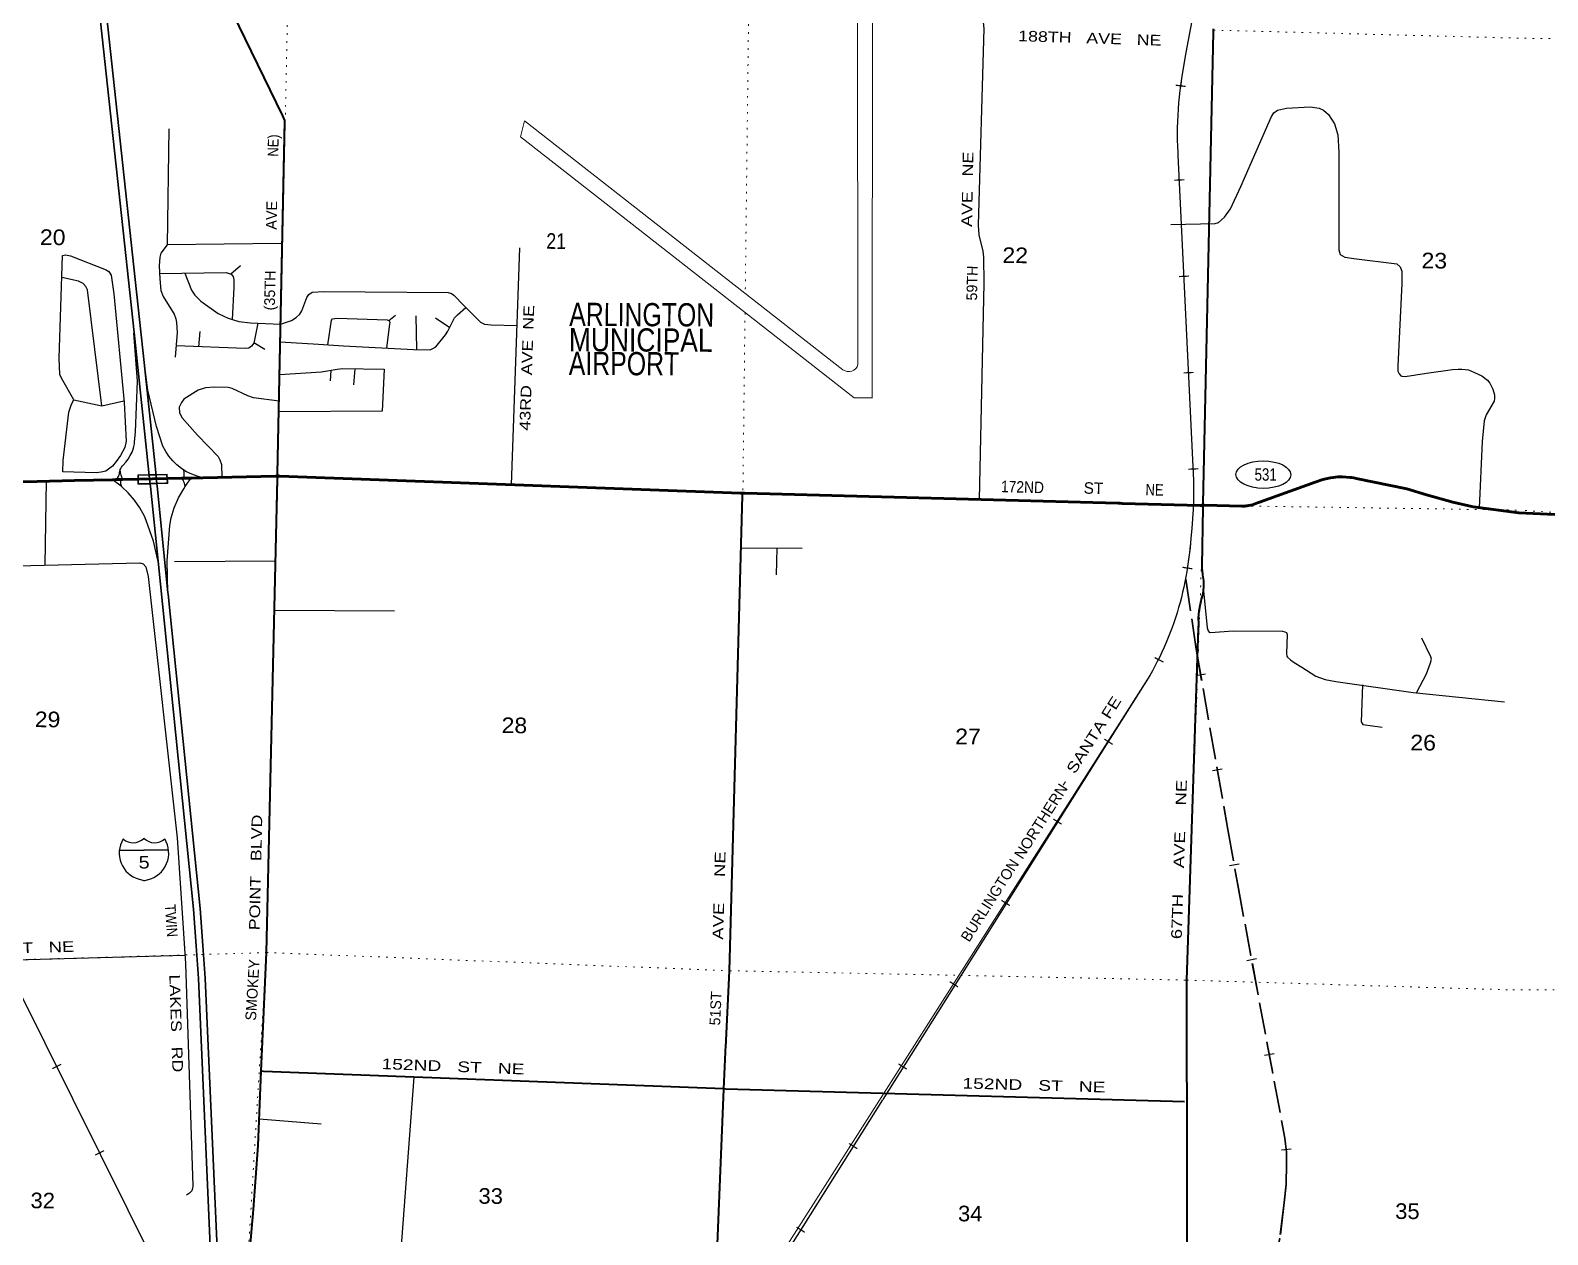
# Model space of a CAD drawing. Header units: feet. Extents: x -493433 to -244333, y 184684 to 373072.
# Drawn here: x -293529 to -276413, y 233011 to 246588 of the extents above; entities that cross this region are included whole.
import ezdxf
from ezdxf.enums import TextEntityAlignment as Align

# ---------------------------------------------------------------- set-up
doc = ezdxf.new("R2010")
doc.units = ezdxf.units.FT
doc.header["$LTSCALE"] = 60
doc.linetypes.add('DOTTED', pattern=[1.5, 0.3, -1.2])
doc.linetypes.add('LONG_DASHED', pattern=[7.5, 6, -1.5])
for name, color, linetype, lineweight in [('15', 7, 'Continuous', 25), ('17', 7, 'Continuous', 25), ('18', 7, 'Continuous', 35), ('19', 7, 'Continuous', 25), ('23', 7, 'Continuous', 70), ('26', 7, 'Continuous', 40), ('27', 7, 'Continuous', 13), ('29', 7, 'Continuous', 25), ('30', 7, 'Continuous', 13), ('34', 7, 'Continuous', 13), ('36', 7, 'Continuous', 13), ('55', 7, 'Continuous', 13), ('63', 7, 'Continuous', 25), ('7', 7, 'DOTTED', 13)]:
    doc.layers.add(name, color=color, linetype=linetype, lineweight=lineweight)

msp = doc.modelspace()

# ---------------------------------------------------------------- linework, layer by layer
at = {"layer": '15'}
for p, q in [((-292250.17, 237478.25), (-292247.27, 237481.16)), ((-292244.1, 237478.78), (-292247.53, 237481.16)), ((-292522.88, 237346.78), (-292246.47, 237346.78)), ((-292246.47, 237001.2), (-292310.36, 237019.16)), ((-292247, 237000.94), (-292183.37, 237019.68))]:
    msp.add_line(p, q, dxfattribs=at)
msp.add_lwpolyline([(-291971.11, 237346.78), (-292247, 237346.78), (-292246.47, 237346.78)], dxfattribs=at)
for centre, radius, start, end in [((-292220.25, 237311.68), 306.13, 148.44437, 254.43384), ((-292368.85, 237594.28), 165.66, 227.34234, 315.81169), ((-292125.16, 237594.28), 165.66, 224.18862, 312.69408), ((-292273.76, 237311.68), 306.13, 283.08087, 31.62483)]:
    msp.add_arc(centre, radius, start, end, dxfattribs=at)
at = {"layer": '17'}
msp.add_ellipse((-279619.94, 241579.36), major_axis=(-309.24, 1), ratio=0.500121, dxfattribs=at)
at = {"layer": '18'}
for p, q in [((-292357.17, 243180.25), (-292859.63, 247833.25)), ((-291974.46, 240231.72), (-291976.41, 240250.87))]:
    msp.add_line(p, q, dxfattribs=at)
for points in [[(-292256.77, 242949.42), (-292282.02, 243188.28), (-292702.51, 247082.29)], [(-292088.19, 240602.42), (-292174.28, 241447.27), (-292176.98, 241473.72), (-292190.38, 241602.7), (-292357.17, 243180.25)], [(-291976.41, 240250.87), (-292098.43, 241448.42), (-292101.2, 241475.56), (-292114.6, 241604.71), (-292256.77, 242949.42)], [(-291435.76, 231414.24), (-291632.64, 235899.28), (-291656.86, 236265.93), (-291688.63, 236680.99), (-292088.19, 240602.42)], [(-291357, 231413.21), (-291557.17, 235903.45), (-291581.48, 236271.31), (-291613.35, 236687.71), (-291974.46, 240231.72)]]:
    msp.add_lwpolyline(points, dxfattribs=at)
at = {"layer": '19'}
for points in [[(-292514.73, 241635.61), (-292509.06, 241649.01), (-292501.39, 241662.86), (-292492.32, 241675.84), (-292481.94, 241687.8), (-292452, 241719.5), (-292424.61, 241755.24), (-292401.11, 241793.65), (-292381.76, 241834.31), (-292366.76, 241876.76), (-292362.26, 241895.55), (-292354.96, 241926.08), (-292353.01, 241945.55), (-292341.4, 242061.82), (-292321.75, 242631.76), (-292360.03, 243175.64), (-292357.17, 243180.25)], [(-291797.35, 241631.34), (-291823.88, 241648.1), (-291875.84, 241689.12), (-291923.23, 241735.35), (-291965.52, 241786.28), (-292002.27, 241841.36), (-292033.05, 241899.97), (-292105, 242120.95), (-292202.57, 242531.1), (-292253.5, 242924.21), (-292256.77, 242949.42)], [(-292496.34, 241442.03), (-292503.47, 241448.74), (-292589.29, 241514.12), (-292601.5, 241522.55)], [(-292565.52, 241523.45), (-292563.7, 241524.82), (-292555.36, 241531.97), (-292547.82, 241539.95), (-292541.15, 241548.68), (-292535.43, 241558.06), (-292530.72, 241567.98), (-292527.08, 241578.34), (-292524.54, 241589.03), (-292523.41, 241599.36), (-292522.86, 241603.74), (-292519.85, 241619.28), (-292515.23, 241634.43), (-292514.73, 241635.61)], [(-292487.86, 241525.3), (-292494.6, 241543.08), (-292496.69, 241549.39), (-292504.42, 241572.79), (-292511.08, 241603.36), (-292514.73, 241635.61)], [(-292496.34, 241442.03), (-292501.15, 241452.51), (-292504.78, 241463.26), (-292507.28, 241474.33), (-292508.6, 241485.6), (-292508.74, 241496.95), (-292508.51, 241499.39), (-292507.69, 241508.24), (-292505.46, 241519.37), (-292504.06, 241524.99)], [(-291782.11, 241444.6), (-291785.14, 241464.63), (-291789.54, 241481.91), (-291795.72, 241498.63), (-291802.57, 241512.52), (-291803.61, 241514.62), (-291813.14, 241529.69), (-291819.02, 241538.65)], [(-291794.94, 241539.19), (-291794.02, 241550.65), (-291792.5, 241569.64), (-291793.25, 241599.84), (-291793.9, 241604.8), (-291797.35, 241631.34)], [(-291581.55, 241543.96), (-291582.31, 241544.11), (-291646.47, 241560.45), (-291708.56, 241583.41), (-291767.91, 241612.73), (-291797.35, 241631.34)], [(-291782.11, 241444.6), (-291729.12, 241519.13), (-291711.43, 241541.06)], [(-292088.19, 240602.42), (-292091.38, 240616.13), (-292140.97, 240829.62), (-292221.01, 241061), (-292241.37, 241109.62), (-292293.18, 241204.25), (-292354.6, 241292.95), (-292424.95, 241374.75), (-292496.34, 241442.03)], [(-291976.41, 240250.87), (-291985.55, 240606.9), (-291953.94, 241005.96), (-291941.71, 241091.12), (-291905.71, 241205.91), (-291857.91, 241316.3), (-291798.83, 241421.09), (-291782.11, 241444.6)], [(-291974.46, 240231.72), (-291975.92, 240231.72), (-291976.41, 240250.87)]]:
    msp.add_lwpolyline(points, dxfattribs=at)
at = {"layer": '23'}
msp.add_line((-292504.06, 241524.99), (-292487.86, 241525.3), dxfattribs=at)
for points in [[(-292601.5, 241522.55), (-293029.34, 241511.86), (-293450.08, 241500.94), (-296057.06, 241453.33), (-298753.93, 241482.3), (-300269.56, 241519.1), (-300284.68, 241519.47), (-300319.56, 241520), (-301565.37, 241538.79), (-301590.95, 241539.18)], [(-292601.5, 241522.55), (-292565.52, 241523.45), (-292504.06, 241524.99)], [(-292487.86, 241525.3), (-291979.83, 241535.06), (-291819.02, 241538.65), (-291794.94, 241539.19)], [(-291794.94, 241539.19), (-291711.43, 241541.06), (-291581.55, 241543.96)], [(-291581.55, 241543.96), (-290764, 241562.24), (-290730.13, 241563)], [(-285493.03, 241370.33), (-285518.03, 241370.15), (-290714, 241562.94), (-290730.13, 241563)], [(-276739.27, 241149.47), (-277252.58, 241216.14), (-277481.7, 241270.72), (-277778.75, 241351.97), (-278001.97, 241418.93), (-278574.33, 241536.44), (-278599.29, 241541.56), (-278624.33, 241545.43), (-278642.4, 241548.22), (-278726.02, 241554.39), (-278774.41, 241552.88), (-278863.01, 241542.92), (-278950.09, 241523.75), (-279034.68, 241495.58), (-279651.89, 241271.37), (-279685.53, 241259.84), (-279744.02, 241240.75), (-279804.2, 241227.87), (-279812.73, 241226.76), (-279829.73, 241224.54), (-279862.73, 241225.25), (-280281.13, 241234.22), (-280306.13, 241232.51)], [(-280306.13, 241232.51), (-280331.13, 241233.14), (-281213.5, 241255.49), (-281238.5, 241256.12), (-281263.5, 241257.89), (-285468.03, 241368.6), (-285493.03, 241370.33)], [(-273515.15, 241047.73), (-273541.66, 241048.09), (-275030.7, 241068.22), (-276739.27, 241149.47)]]:
    msp.add_lwpolyline(points, dxfattribs=at)
at = {"layer": '26'}
for points in [[(-290730.13, 241563), (-290739.64, 241587.05), (-290658.47, 245573.04), (-290667.59, 245597.15), (-290680.17, 245623.04), (-291315.82, 246930.57)], [(-280306.13, 241232.51), (-280297.84, 241257.51), (-280182.77, 246568.46), (-280181.94, 246606.65)], [(-290923.57, 234852.64), (-290864.93, 236192.2), (-290864.87, 236193.66), (-290739.59, 241537.05), (-290730.13, 241563)], [(-285705.32, 234653.45), (-285681.78, 235150.62), (-285680.6, 235175.62), (-285679.16, 235200.62), (-285641.11, 235987.02), (-285493.72, 241345.33), (-285493.03, 241370.33)], [(-280475.4, 231274.09), (-280481.45, 235880.27), (-280350.88, 239853.32), (-280349.45, 239897.01), (-280349.63, 239903.32), (-280351.31, 239961.67), (-280345.16, 240042.59), (-280330.59, 240122.43), (-280323.36, 240148.67), (-280318.08, 240173.67), (-280310.4, 240198.67), (-280303.56, 240220.93), (-280294.06, 240269.45), (-280289.69, 240318.69), (-280290.48, 240368.12), (-280291.59, 240381.51), (-280303.97, 240450.2), (-280307.43, 240497.13), (-280309.15, 240522.26), (-280308.73, 240547.13), (-280297.75, 241207.51), (-280306.13, 241232.51)], [(-291153.68, 231410.56), (-291140.2, 231836.08), (-291010.17, 233292.76), (-290960.17, 234016.56), (-290923.57, 234852.64)], [(-285705.32, 234653.45), (-290897.89, 234851.66), (-290923.57, 234852.64)], [(-285840.62, 231342.02), (-285705.37, 234652.37), (-285705.32, 234653.45)], [(-280508.24, 234507.03), (-285681.86, 234652.55), (-285705.32, 234653.45)]]:
    msp.add_lwpolyline(points, dxfattribs=at)
at = {"layer": '29'}
for p, q in [((-291966.22, 245478.62), (-291984.81, 244170.3)), ((-288012.57, 244134.68), (-288103.74, 241466.09)), ((-291265.45, 243842.04), (-291157.74, 243937.34)), ((-289483.12, 243316.46), (-289411.25, 243375.52)), ((-289178.96, 243369.65), (-289174.35, 242988.81)), ((-288958.98, 243347.85), (-288796.61, 243239.67)), ((-291627.57, 243022.06), (-291614.49, 243194.28)), ((-291006.66, 243069.17), (-290882.96, 242994.63)), ((-290140.23, 242755.22), (-290148.42, 242635.63)), ((-289867.2, 242772.2), (-289884.76, 242592.95)), ((-293349.1, 241510.91), (-293367.03, 240557.39)), ((-285509.93, 240755.93), (-284820.57, 240748.68)), ((-285108.95, 240751.71), (-285114.7, 240449.08)), ((-291901.68, 240599.93), (-290761.4, 240606.74)), ((-290774.44, 240050.74), (-289419.82, 240042.58)), ((-289204.73, 234787.03), (-289410.75, 232001.11)), ((-290947.08, 234315.49), (-290249.78, 234261.27))]:
    msp.add_line(p, q, dxfattribs=at)
for points in [[(-283135.95, 247977.69), (-282941.2, 247573.2), (-282917.7, 247518.06), (-282850.47, 247299.91), (-282837.75, 247243.56), (-282828.53, 247172.09), (-282774.98, 246610.65), (-282837.73, 244392.56), (-282830.77, 244282.66), (-282786.11, 244100.44), (-282775.95, 244032.6), (-282772.91, 243737.28), (-282826.61, 241299.05)], [(-280662.83, 244397.94), (-280163.74, 244409.83), (-280127.19, 244421.21), (-280056.85, 244482.2), (-279992.32, 244576.36), (-279873.42, 244826.43), (-279528.01, 245615.16), (-279503.57, 245659.61), (-279461.37, 245687.76), (-279359.92, 245711.18), (-279090.95, 245725.29), (-278989.27, 245711.08), (-278940.9, 245687.76), (-278884.64, 245640.85), (-278818.32, 245532.82), (-278781.48, 245411), (-278768.23, 245213.4), (-278766.89, 244112.44), (-278753.35, 244062.36), (-278701.77, 244029.53), (-278598.39, 244016.89), (-278112.72, 243954.39), (-278078.15, 243921.64), (-278059.4, 243874.73), (-278056.77, 243733.68), (-278104.28, 242804.92), (-278101.59, 242744.22), (-278087.52, 242717.24), (-278071.11, 242694.96), (-278059.38, 242689.1), (-278020.36, 242686.57), (-277779.25, 242722.9), (-277485.97, 242764.42), (-277424.05, 242767.67), (-277379.5, 242768.84), (-277304.47, 242759.46), (-277238.83, 242731.32), (-277154.43, 242693.79), (-277093.56, 242642.98), (-277065.35, 242610.53), (-277032.52, 242543.68), (-277013.76, 242478.01), (-277011.43, 242439.31), (-277017.88, 242405.81), (-277107.54, 242252.84), (-277130.21, 242185.87), (-277150.59, 241954.32), (-277185.19, 241200.09)], [(-290698.73, 244183.49), (-291984.81, 244170.3), (-292057.96, 244078.04), (-292067.54, 244032.54), (-292076.13, 243932.61), (-292068.12, 243788.57), (-292057.96, 243656.28), (-292029.81, 243588.31), (-291905.38, 243386.63), (-291887.15, 243336.32), (-291879.88, 243296.32), (-291873.2, 243180.42), (-291894.45, 242902.52)], [(-292722.29, 242356.46), (-292882.95, 243661.74), (-292901.3, 243698.67), (-292933.83, 243734.46), (-292984.28, 243760.54), (-293173.91, 243802.01)], [(-292071.41, 243847.78), (-291319.5, 243858.83), (-291262.05, 243838.07), (-291240.24, 243812.62), (-291232.97, 243776.26), (-291232.52, 243690.03), (-291252.26, 243329.02)], [(-291787.31, 243851.96), (-291712.7, 243659.91), (-291674.93, 243602.59), (-291607.3, 243536.29), (-291411.05, 243394.49), (-291345.63, 243365.4), (-291297.16, 243342.27), (-291178.46, 243307.23), (-291043.67, 243291.69), (-290705.27, 243274.96)], [(-290705.27, 243274.96), (-290582.43, 243316.33), (-290531.55, 243349.06), (-290488.9, 243387.34), (-290466.14, 243425.41), (-290411.62, 243578.12), (-290386.18, 243610.84), (-290347.97, 243637.05), (-290219.6, 243645), (-288815.37, 243633.82), (-288779.82, 243621.75), (-288750.74, 243603.57), (-288639.8, 243487.74), (-288451.05, 243297.09), (-288405.48, 243276.34), (-288329.37, 243268.86), (-288042.39, 243261.98)], [(-290709.29, 243077.67), (-290276.88, 243049.1), (-289996.75, 243030.34), (-289206.15, 242989), (-289017.84, 242987.9), (-288986.97, 243000.01), (-288954.26, 243021.83), (-288845.24, 243156.35), (-288817.54, 243198.31), (-288742.64, 243346.28), (-288710.77, 243381.78), (-288614.92, 243462.61)], [(-290961.62, 243286.29), (-291007.89, 243063.24), (-291033.08, 243027.26), (-291063.11, 243003.67), (-291105.77, 243001.81), (-291884.55, 243032.04)], [(-290171.94, 243042.07), (-290133.53, 243320.95), (-290120.88, 243334.51), (-290067.02, 243342.03), (-289504.37, 243324.64), (-289481.24, 243312.7), (-289473.97, 243298.16), (-289481.77, 243247.64), (-289511.18, 243004.95)], [(-290713.21, 242709.43), (-290242.66, 242738.01), (-290067.81, 242767.38), (-290008.21, 242774.58), (-289536.9, 242766.64), (-289559.82, 242293.17), (-290722.09, 242286.83)], [(-290722.94, 242407.3), (-291013.06, 242446.2), (-291076.7, 242469.15), (-291251.54, 242548.96), (-291298.39, 242560.05), (-291451.03, 242563.69), (-291553.9, 242558), (-291636.38, 242530.97), (-291796.29, 242429.16), (-291825.47, 242393.13), (-291850.8, 242338.26), (-291847.17, 242276.45), (-291816.71, 242219.58), (-291642.09, 242023.11), (-291411.05, 241781.97), (-291390.84, 241746.73), (-291371.08, 241694.7), (-291367.25, 241548.75)], [(-293036.59, 242421.61), (-292722.29, 242356.46), (-292474.06, 242412.57)], [(-296808.48, 241461.4), (-296163.76, 240245.15), (-296137.79, 240185.17), (-296123.72, 240140.6), (-296114.34, 240091.34), (-296109.65, 240018.63), (-296107.31, 239855.6), (-296184.69, 236156.57), (-296180, 236123.74), (-296168.28, 236104.97), (-296154.21, 236086.21), (-296130.06, 236070.68), (-296086.22, 236051.02), (-296004.15, 236043.98), (-291784.83, 236162.6)], [(-294064.02, 239930.05), (-294053.07, 240512.61), (-294032.33, 240534.69), (-293990.41, 240541.81), (-292292.66, 240584.23), (-292255.11, 240572.23), (-292226.97, 240539.39), (-292201.37, 240431.49), (-291874.12, 237484.17), (-291778.51, 236069.1), (-291695.48, 233559.35), (-291699.44, 233531.8), (-291708.81, 233506), (-291734.61, 233480.19), (-291765.51, 233457.67)], [(-280294.06, 240269.45), (-280253.78, 239851.09), (-280244.4, 239818.26), (-280232.68, 239801.84), (-280216.27, 239799.49), (-279960.73, 239817.08), (-279402.75, 239813.57), (-279376.96, 239808.87), (-279360.55, 239798.32), (-279351.17, 239778.38), (-279360.55, 239561.43), (-279355.86, 239534.46), (-279346.48, 239520.38), (-279313.66, 239491.06), (-279271.46, 239462.92), (-279187.94, 239407.14), (-279027.64, 239308.12), (-278922.06, 239269.65), (-278802.57, 239247.14), (-277931.07, 239124.17), (-276901.3, 239016.35)], [(-277893.4, 239120.23), (-277778.88, 239333.36), (-277733.51, 239458.23), (-277724.13, 239500.45), (-277729.17, 239526.11), (-277833.38, 239737.54)], [(-278500.68, 239207.79), (-278516.34, 238791.09), (-278497.79, 238763.97), (-278281.06, 238730.73)]]:
    msp.add_lwpolyline(points, dxfattribs=at)
msp.add_lwpolyline([(-293036.59, 242421.61), (-293178.25, 242665.92), (-293195.5, 242707.31), (-293202.01, 242894.17), (-293166.27, 244048.96), (-293162.79, 244050.78), (-293133.71, 244058.06), (-293074.18, 244045.42), (-292674.41, 243889.58), (-292643.08, 243868.99), (-292617.64, 243828.99), (-292585.39, 243615.89), (-292472.17, 242392.09), (-292448.27, 241958.17), (-292461.37, 241885.59), (-292513.43, 241795.92), (-292559.5, 241725.61), (-292603.11, 241674.71), (-292677.03, 241619.18), (-292730.31, 241605.63), (-292785.6, 241598.8), (-293162.03, 241611.09), (-293157.6, 241740.06), (-293095.25, 242285.47), (-293064.66, 242372.81)], close=True, dxfattribs=at)
at = {"layer": '34'}
for p, q in [((-280582.75, 245179.8), (-280405.78, 241514.03)), ((-280901.08, 239315.54), (-285968.86, 231359.01))]:
    msp.add_line(p, q, dxfattribs=at)
at = {"layer": '34', "lineweight": 25}
msp.add_line((-283918.08, 234529.92), (-285926.34, 231343.12), dxfattribs=at)
for points in [[(-279258.55, 252875.03), (-280493.52, 246337.84), (-280542.15, 246047.45), (-280552.68, 245978.13), (-280561.58, 245908.95), (-280569.28, 245839.58), (-280576.25, 245769.69), (-280581.58, 245699.95), (-280585.66, 245630.42), (-280589.01, 245560.37), (-280590.71, 245490.45), (-280591.17, 245420.76), (-280590.49, 245350.48), (-280588.51, 245280.81), (-280585.73, 245211.01), (-280583.76, 245179.73), (-280406.8, 241513.99), (-280406.66, 241405.23), (-280409.02, 241297.05), (-280413.25, 241188.85), (-280418.72, 241080.03), (-280426.68, 240971.81), (-280436.51, 240864.2), (-280447.57, 240755.96), (-280461.13, 240648.33)], [(-300039.31, 247856.28), (-297551.35, 243549.85), (-297474.27, 243405.69), (-297416.83, 243310.21), (-291497.08, 231415.04)], [(-280461.13, 240648.33), (-280472.09, 240571.54), (-280475.75, 240544.84), (-280484.6, 240486.14), (-280494.68, 240427.36), (-280505.63, 240369.08), (-280517.52, 240310.57), (-280530.59, 240252.75), (-280544.59, 240194.66), (-280559.77, 240137.27), (-280575.71, 240079.93), (-280592.53, 240023.09), (-280610.58, 239966.19), (-280629.81, 239909.97), (-280649.62, 239854.08), (-280670.68, 239798.12), (-280692.43, 239742.97), (-280715.25, 239688.04), (-280739.41, 239633.5), (-280763.99, 239579.59), (-280789.63, 239525.91), (-280816.62, 239472.61), (-280844.03, 239419.94), (-280872.32, 239367.81), (-280901.95, 239316.06), (-283914.02, 234536.36)]]:
    msp.add_lwpolyline(points, dxfattribs=at)
at = {"layer": '34'}
for points in [[(-279257.55, 252874.85), (-280492.52, 246337.67), (-280541.15, 246047.29)], [(-300117.59, 247990.22), (-300038.43, 247856.8), (-297550.46, 243550.35), (-297473.38, 243406.19), (-297415.95, 243310.69), (-291501.89, 231426.98)]]:
    msp.add_lwpolyline(points, dxfattribs=at)
for centre, radius, start, end in [((-276584.34, 245422.79), 4005.79, 171.03097, 183.4777), ((-286622.85, 241471.18), 6217.21, 351.67882, 0.39495), ((-283849.82, 241026.71), 3409.27, 329.87326, 352.32532)]:
    msp.add_arc(centre, radius, start, end, dxfattribs=at)
at = {"layer": '36'}
for p, q in [((-284029.35, 247497.44), (-284032.6, 242446.55)), ((-284198.57, 247426.61), (-284194.12, 242820.69)), ((-287998.07, 245388.84), (-287955.95, 245569.93)), ((-284362.02, 242761.73), (-287955.95, 245569.93)), ((-284237.53, 242446.37), (-287998.07, 245388.84)), ((-284237.53, 242446.37), (-284028.78, 242445.43))]:
    msp.add_line(p, q, dxfattribs=at)
msp.add_arc((-284297.53, 242846.63), 106.61, 232.77703, 345.91904, dxfattribs=at)
at = {"layer": '55'}
for p, q in [((-291988.69, 241531.2), (-291985.7, 241486.39)), ((-292101.39, 241483.56), (-292177.17, 241481.72))]:
    msp.add_line(p, q, dxfattribs=at)
for points in [[(-291984.28, 241584.95), (-292112.18, 241581.78), (-292187.97, 241579.9), (-292318.14, 241576.68)], [(-292317.21, 241470.3), (-292317.43, 241495.3), (-292318.14, 241576.68)], [(-292310.07, 241568.87), (-292187.77, 241571.9), (-292111.98, 241573.78), (-291991.75, 241576.76), (-291988.69, 241531.19)], [(-292309.28, 241478.5), (-292309.43, 241495.37), (-292310.07, 241568.87)], [(-291977.15, 241478.59), (-291978.83, 241503.59), (-291980.71, 241531.73), (-291984.28, 241584.95)], [(-292176.98, 241473.72), (-292292.32, 241470.91), (-292317.21, 241470.3)], [(-292177.17, 241481.72), (-292292.52, 241478.91), (-292309.28, 241478.5)], [(-291977.15, 241478.59), (-292002.27, 241477.98), (-292101.2, 241475.56), (-292176.98, 241473.72)], [(-291985.7, 241486.39), (-292002.46, 241485.98), (-292101.4, 241483.56)]]:
    msp.add_lwpolyline(points, dxfattribs=at)
at = {"layer": '63'}
for p, q in [((-280381.28, 239315.21), (-280272.35, 239334.4)), ((-280192.47, 238243.88), (-280083.54, 238263.07)), ((-280003.61, 237172.55), (-279894.68, 237191.76)), ((-279806.2, 236102.27), (-279697.46, 236122.57)), ((-279606.59, 235032.9), (-279497.86, 235053.19)), ((-279416, 233965.62), (-279306.15, 233978.5))]:
    msp.add_line(p, q, dxfattribs=at)
at = {"layer": '63', "linetype": 'LONG_DASHED', "lineweight": 13}
msp.add_lwpolyline([(-280497.69, 240400.07), (-280382.35, 239612.24), (-280024, 237578.91), (-279913.47, 236952.23), (-279380.61, 234097.4), (-279362.18, 233940.22), (-279362.18, 233808.91), (-279366.16, 233578.13), (-279389.69, 233371.48), (-279437.75, 232969.35), (-279525.65, 232594.83), (-279561.04, 232479.93), (-279997.33, 231268.1)], dxfattribs=at)
at = {"layer": '63', "linetype": 'LONG_DASHED'}
msp.add_lwpolyline([(-280493.63, 240400.66), (-280378.3, 239612.89), (-280019.96, 237579.62), (-279909.44, 236952.96), (-279376.55, 234098.02), (-279358.08, 233940.46), (-279358.08, 233808.87), (-279362.06, 233577.86), (-279385.62, 233371), (-279433.71, 232968.64), (-279521.69, 232593.76), (-279557.15, 232478.63), (-279993.47, 231266.71)], dxfattribs=at)
at = {"layer": '7'}
for p, q in [((-290624.81, 246916.29), (-290737.13, 241571.13)), ((-285426.94, 246747.27), (-285464.23, 243618.91)), ((-280183.26, 246587.16), (-280296.04, 241243.14)), ((-280179.92, 246590.54), (-276673.05, 246498.45)), ((-285466.83, 243401.45), (-285490.98, 241374.83)), ((-296062.14, 241457.48), (-292327.22, 241531.04)), ((-291977.87, 241537.92), (-290747.16, 241562.13)), ((-290735.95, 241557.71), (-290868.33, 236195.91)), ((-290731.51, 241564.44), (-285496.86, 241375.46)), ((-285492.36, 241368.76), (-285641.02, 235996.23)), ((-285485.67, 241375.51), (-280302.72, 241235.28)), ((-280294.86, 241228.6), (-280484.81, 235886.71)), ((-280292.64, 241233.08), (-276738.9, 241179.25)), ((-296186.19, 236037.55), (-290873.89, 236190.29)), ((-290866.05, 236186.97), (-291154.59, 231410.57)), ((-290863.83, 236191.46), (-285649.48, 235986.73)), ((-285642.73, 235977.81), (-285680.99, 235175.58)), ((-280486.98, 235872.16), (-280472.05, 231274.04)), ((-280481.42, 235880.01), (-276805.88, 235769.53))]:
    msp.add_line(p, q, dxfattribs=at)
for points in [[(-276673.05, 246498.45), (-274832.44, 246493.1), (-269468.9, 246095.83), (-264141.2, 246147.51), (-262767.27, 246158.25)], [(-258747.39, 240984.93), (-258960.08, 240986.33), (-264202.82, 240960.53), (-269525.96, 241001.82), (-275030.7, 241068.22), (-276738.9, 241179.25)], [(-285636.06, 235986.79), (-283035.53, 235933.33), (-280493.73, 235881.08)], [(-276805.88, 235769.53), (-275109.12, 235768.11), (-269762.17, 235651.91), (-264856.16, 235770.27), (-259120.89, 235757.36), (-253849.85, 235730.48)], [(-285680.99, 235175.58), (-285706.44, 234641.89), (-285835.66, 231341.96)]]:
    msp.add_lwpolyline(points, dxfattribs=at)

# ---------------------------------------------------------------- texts
at = {"layer": '15', "width": 1.2}
msp.add_text(' 5 ', height=140, dxfattribs=at).set_placement((-292245.16, 237138.67), align=Align.CENTER)
at = {"layer": '17'}
for s, rotation, width, p in [('172ND', 358.45, 0.9, (-282581.13, 241382.36)), ('NE', 358.449, 0.85, (-280951.41, 241346.54))]:
    msp.add_text(s, height=129.4, rotation=rotation, dxfattribs=dict(at, width=width)).set_placement(p)
at = {"layer": '17', "width": 0.8}
msp.add_text('531', height=140, dxfattribs=at).set_placement((-279593.89, 241511.05), align=Align.CENTER)
at = {"layer": '17'}
msp.add_text('ST', height=129.4, rotation=358.45, dxfattribs=at).set_placement((-281648.17, 241365.53))
at = {"layer": '27'}
for s, height, rotation, width, p in [('NE)', 120.9, 88.796, 0.9, (-290732.21, 245163.59)), ('67TH     AVE     NE', 120, 88.118, 1.3, (-280541.36, 236340.8)), ('POINT   BLVD', 120, 88.657, 1.25, (-290942.3, 236441.34)), ('AVE     NE', 120, 88.424, 1.3, (-285713.92, 236334.48)), ('152ND   ST   NE', 120, 357.814, 1.35, (-289568.86, 234878.26)), ('152ND   ST   NE', 120, 358.389, 1.35, (-283015.2, 234659.07))]:
    msp.add_text(s, height=height, rotation=rotation, dxfattribs=dict(at, width=width)).set_placement(p)
for s, height, rotation, p in [('AVE', 120.9, 88.796, (-290751.29, 244340.61)), ('(35TH', 120.9, 88.796, (-290771.64, 243429.87)), ('SMOKEY', 120.9, 86.543, (-290983.78, 235420.97)), ('51ST', 120, 87.23, (-285748.97, 235367.4))]:
    msp.add_text(s, height=height, rotation=rotation, dxfattribs=at).set_placement(p)
at = {"layer": '30'}
for s, rotation, width, p in [('188TH   AVE   NE', 358.184, 1.25, (-282387.24, 246466.94)), ('AVE   NE', 88.88, 1.25, (-282906.96, 244371.46)), ('43RD  AVE  NE', 88.043, 1.25, (-287892.85, 242074.33)), ('TWIN', 273.865, 0.9, (-292011.47, 236731.11)), ('156TH   ST   NE', 1.61, 1.3, (-294560.55, 236157.06)), ('LAKES   RD', 271.895, 1.25, (-291961.22, 235941.56))]:
    msp.add_text(s, height=120, rotation=rotation, dxfattribs=dict(at, width=width)).set_placement(p)
msp.add_text('59TH', height=120, rotation=88.738, dxfattribs=at).set_placement((-282849.97, 243541.65))
at = {"layer": '34'}
for height, rotation, p in [(110.9, 82.614, (-280498.24, 245955.81)), (110.9, 272.701, (-280623.66, 244898.47)), (110.9, 272.701, (-280570.22, 243812.4)), (110.9, 272.701, (-280518.79, 242726.25)), (110.9, 272.701, (-280465.35, 241640.2)), (110.9, 81.368, (-280422.43, 240517.98)), (110.9, 63.081, (-280747.36, 239466.64)), (110.8, 57.442, (-281319.94, 238537.69)), (110.8, 57.442, (-281896.2, 237637.85)), (110.8, 57.443, (-282481.18, 236721.3)), (110.8, 57.443, (-283064.45, 235803.68)), (110.8, 296.395, (-293280.97, 234882.13)), (110.8, 57.443, (-283642.34, 234876.55)), (110.8, 57.443, (-284200.43, 233979.64)), (110.8, 296.394, (-292797.46, 233908.26)), (110.8, 57.444, (-284793.34, 233037.04))]:
    msp.add_text('I', height=height, rotation=rotation, dxfattribs=at).set_placement(p, align=Align.CENTER)
for s, width, p in [(' -  SANTA FE', 1.25, (-281873.82, 237997.65)), ('NORTHERN', 1.05, (-282336.8, 237233.72))]:
    msp.add_text(s, height=120.9, rotation=57.505, dxfattribs=dict(at, width=width)).set_placement(p)
msp.add_text('BURLINGTON', height=120.9, rotation=57.506, dxfattribs=at).set_placement((-282939.31, 236300.66))
at = {"layer": '36'}
for s, rotation, width, p in [('ARLINGTON', 359.756, 0.8, (-287450.31, 243255.79)), ('MUNICIPAL', 359.755, 0.85, (-287454.57, 242970.54)), ('AIRPORT', 359.755, 0.8, (-287455.39, 242702.99))]:
    msp.add_text(s, height=262, rotation=rotation, dxfattribs=dict(at, width=width)).set_placement(p)
at = {"layer": '7'}
for s, height, rotation, width, p in [('20', 176.4, 359.445, 1.1, (-293421.53, 244168.96)), ('21', 176.4, 359.442, 0.85, (-287709.19, 244125.55)), ('22', 176.4, 359.44, 1.1, (-282564.17, 243965.67)), ('23', 176.4, 359.438, 1.1, (-277836.9, 243905.58)), ('29', 176.4, 359.445, 1.1, (-293479.62, 238733)), ('28', 176.4, 359.442, 1.1, (-288213.62, 238666.06)), ('27', 176.4, 359.44, 1.1, (-283097.06, 238540.67)), ('26', 176.4, 359.437, 1.1, (-277962.79, 238471.33)), ('32', 176.3, 359.445, 1.05, (-293527.38, 233308.89)), ('33', 176.3, 359.442, 1.05, (-288474.29, 233359.81)), ('34', 176.3, 359.44, 1.05, (-283065.12, 233161.67)), ('35', 176.3, 359.438, 1.05, (-278133.54, 233188.47))]:
    msp.add_text(s, height=height, rotation=rotation, dxfattribs=dict(at, width=width)).set_placement(p)

doc.saveas('drawing.dxf')
